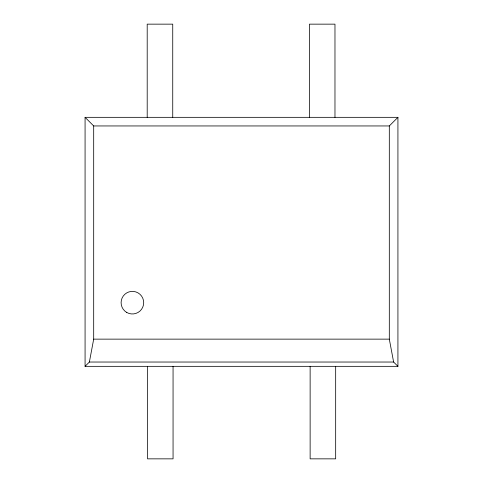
<?xml version="1.0" encoding="UTF-8"?>
<svg xmlns="http://www.w3.org/2000/svg" width="483" height="483" viewBox="0 0 483 483"><rect width="100%" height="100%" fill="white"/><g stroke="black" fill="none" stroke-linecap="round" stroke-linejoin="round"><path stroke-width="0.72" d="M85.074 366.337L89.379 362.033L93.69 339.138L93.69 125.948L85.074 117.333L85.074 366.337L397.926 366.337L397.926 117.333L85.074 117.333M93.69 125.948L389.31 125.948L397.926 117.333M93.69 339.138L389.31 339.138L393.621 362.033L397.926 366.337M89.379 362.033L393.621 362.033M389.31 125.948L389.31 339.138M335.673 366.337L335.673 458.85L310.134 458.85L310.134 366.337M334.973 117.333L334.973 24.15L309.434 24.15L309.434 117.333M173.059 366.337L173.059 458.85L147.52 458.85L147.52 366.337M172.739 117.333L172.739 24.15L147.2 24.15L147.2 117.333M126.751 312.459A11.302 11.302 0 0 0 143.699 302.672A11.302 11.302 0 0 0 126.751 292.885A11.302 11.302 0 0 0 126.751 312.459"/></g></svg>
